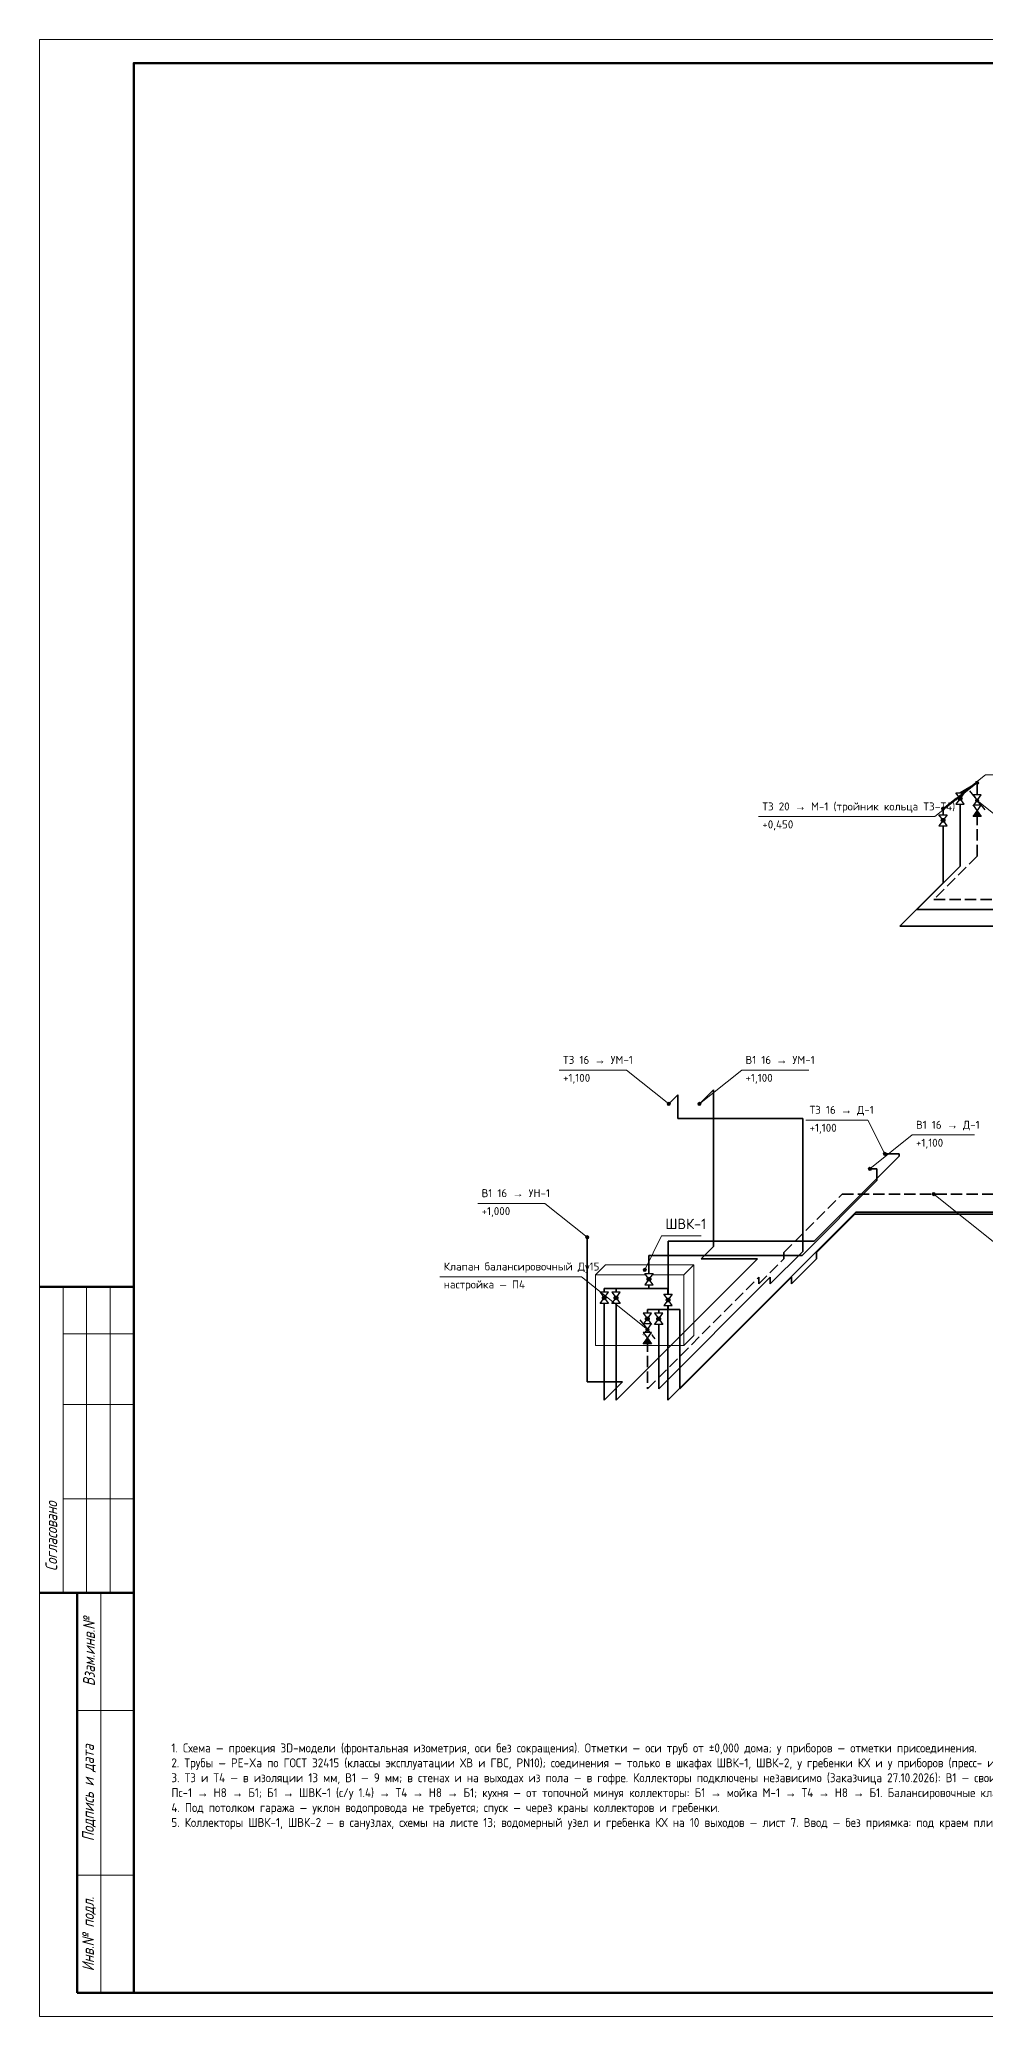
# Paper-space layout 'Лист' of a CAD drawing. Header units: millimetres. Extents: x 0 to 594, y 0 to 420.
# Drawn here: x 0 to 200.9, y 0 to 420 of the extents above; entities that cross this region are included whole.
import ezdxf
from ezdxf.enums import TextEntityAlignment as Align

# ---------------------------------------------------------------- set-up
doc = ezdxf.new("R2010")
doc.units = ezdxf.units.MM
doc.linetypes.add('ОВ_ШТРИХ', pattern=[330, 240, -90])
for name, color, linetype, lineweight in [('ВК_арматура', 7, 'Continuous', 25), ('ВК_В1', 150, 'Continuous', 35), ('ВК_марки', 7, 'Continuous', 18), ('ВК_оборуд_тонк', 8, 'Continuous', 18), ('ВК_Т3', 1, 'Continuous', 35), ('ВК_Т4', 30, 'Continuous', 35), ('Рамка', 7, 'Continuous', 50), ('Таблицы', 7, 'Continuous', 18), ('Текст', 7, 'Continuous', 18), ('Тонкие', 8, 'Continuous', 13)]:
    doc.layers.add(name, color=color, linetype=linetype, lineweight=lineweight)
doc.styles.add('GOST', font='isocpeur.ttf', dxfattribs={"width": 0.9})
doc.styles.add('GOST_I', font='isocpeur.ttf', dxfattribs={"width": 0.8})

psp = doc.layouts.new('Лист')

# ---------------------------------------------------------------- hatches: boundary and pattern name
at = {"layer": 'ВК_марки'}
h = psp.add_hatch(color=7, dxfattribs=at)
edge = h.paths.add_edge_path()
edge.add_arc((133.63, 193.86), 0.35, 0, 360)
h = psp.add_hatch(color=7, dxfattribs=at)
edge = h.paths.add_edge_path()
edge.add_arc((140.13, 193.86), 0.35, 0, 360)
h = psp.add_hatch(color=7, dxfattribs=at)
edge = h.paths.add_edge_path()
edge.add_arc((179.53, 183.25), 0.35, 0, 360)
h = psp.add_hatch(color=7, dxfattribs=at)
edge = h.paths.add_edge_path()
edge.add_arc((176.34, 180.07), 0.35, 0, 360)
h = psp.add_hatch(color=7, dxfattribs=at)
edge = h.paths.add_edge_path()
edge.add_arc((189.91, 174.71), 0.35, 0, 360)
h = psp.add_hatch(color=7, dxfattribs=at)
edge = h.paths.add_edge_path()
edge.add_arc((116.32, 165.55), 0.35, 0, 360)

# ---------------------------------------------------------------- linework, layer by layer
at = {"layer": 'ВК_В1', "lineweight": 35}
for points in [[(191.89, 240.87), (191.89, 256.62)], [(182.7, 231.67), (191.89, 240.87)], [(384.2, 231.67), (182.7, 231.67)], [(143.14, 196.86), (140.13, 193.86)], [(143.14, 163.61), (143.14, 196.86)], [(161.93, 161.66), (177.84, 177.57)], [(177.84, 180.07), (176.34, 180.07)], [(177.84, 177.57), (177.84, 180.07)], [(173.39, 170.86), (133.43, 130.91)], [(206.89, 170.86), (173.39, 170.86)], [(116.32, 134.8), (116.32, 165.55)], [(122.43, 130.91), (152.49, 160.96)], [(129.43, 154.66), (129.43, 161.66)], [(129.43, 161.66), (161.93, 161.66)], [(140.49, 160.96), (143.14, 163.61)], [(152.49, 160.96), (140.49, 160.96)], [(133.43, 154.66), (119.93, 154.66)], [(119.93, 154.66), (119.93, 130.91)], [(122.43, 154.66), (122.43, 130.91)], [(133.43, 130.91), (133.43, 154.66)], [(123.82, 134.8), (116.32, 134.8)], [(119.93, 130.91), (123.82, 134.8)]]:
    psp.add_lwpolyline(points, dxfattribs=at)
at = {"layer": 'ВК_марки'}
for points in [[(133.63, 193.86), (124.63, 201.06)], [(140.13, 193.86), (149.13, 201.06)], [(179.53, 183.25), (175.93, 190.45)], [(176.34, 180.07), (185.34, 187.27)], [(116.32, 165.55), (107.32, 172.75)], [(189.91, 174.71), (203.91, 163.51)]]:
    psp.add_lwpolyline(points, dxfattribs=at)
for centre in [(133.63, 193.86), (140.13, 193.86), (179.53, 183.25), (176.34, 180.07), (189.91, 174.71), (116.32, 165.55)]:
    psp.add_circle(centre, 0.35, dxfattribs=at)
at = {"layer": 'ВК_оборуд_тонк'}
for points in [[(118.08, 157.56), (120.2, 159.68), (138.95, 159.68), (136.83, 157.56)], [(136.83, 142.56), (138.95, 144.68), (138.95, 159.68)]]:
    psp.add_lwpolyline(points, dxfattribs=at)
psp.add_lwpolyline([(118.08, 142.56), (136.83, 142.56), (136.83, 157.56), (118.08, 157.56)], close=True, dxfattribs=at)
at = {"layer": 'ВК_Т3', "lineweight": 35}
for points in [[(195.51, 259.99), (199.13, 262.11)], [(195.51, 244.36), (195.51, 259.99)], [(186.32, 235.17), (195.51, 244.36)], [(390.32, 235.17), (186.32, 235.17)], [(135.58, 195.8), (133.63, 193.86)], [(135.58, 190.8), (135.58, 195.8)], [(162.08, 190.8), (135.58, 190.8)], [(162.08, 162.55), (162.08, 190.8)], [(164.49, 164.72), (182.53, 182.75)], [(182.53, 183.25), (179.53, 183.25)], [(182.53, 182.75), (182.53, 183.25)], [(173.12, 170.47), (164.99, 162.34)], [(205.12, 170.47), (173.12, 170.47)], [(133.49, 150.22), (133.49, 164.72)], [(133.49, 164.72), (164.49, 164.72)], [(155.18, 155.66), (162.08, 162.55)], [(164.99, 160.96), (159.68, 155.66)], [(164.99, 162.34), (164.99, 160.96)], [(131.49, 133.35), (155.18, 157.03)], [(159.68, 157.03), (135.99, 133.35)], [(155.18, 157.03), (155.18, 155.66)], [(159.68, 155.66), (159.68, 157.03)], [(135.99, 150.22), (129.09, 150.22)], [(131.49, 150.22), (131.49, 133.35)], [(135.99, 133.35), (135.99, 150.22)]]:
    psp.add_lwpolyline(points, dxfattribs=at)
at = {"layer": 'ВК_Т4', "linetype": 'ОВ_ШТРИХ', "lineweight": 35, "ltscale": 0.01}
for points in [[(199.13, 262.11), (199.13, 246.48)], [(199.13, 246.48), (189.94, 237.29)], [(189.94, 237.29), (394.94, 237.29)], [(158.09, 162.34), (170.46, 174.71)], [(170.46, 174.71), (209.36, 174.71)], [(152.78, 155.66), (158.09, 160.96)], [(158.09, 160.96), (158.09, 162.34)], [(129.09, 133.35), (152.78, 157.03)], [(152.78, 157.03), (152.78, 155.66)], [(129.09, 150.22), (129.09, 133.35)]]:
    psp.add_lwpolyline(points, dxfattribs=at)
at = {"layer": 'Рамка', "lineweight": 50}
psp.add_lwpolyline([(20, 5), (589, 5), (589, 415), (20, 415)], close=True, dxfattribs=at)
at = {"layer": 'Таблицы', "lineweight": 50}
for p, q in [((0, 155), (20, 155)), ((0, 90), (20, 90)), ((8, 5), (8, 90)), ((8, 5), (20, 5))]:
    psp.add_line(p, q, dxfattribs=at)
at = {"layer": 'Таблицы'}
for p, q in [((5, 90), (5, 155)), ((10, 90), (10, 155)), ((15, 90), (15, 155)), ((5, 145), (20, 145)), ((5, 130), (20, 130)), ((5, 110), (20, 110)), ((13, 5), (13, 90)), ((8, 65), (20, 65)), ((8, 30), (20, 30))]:
    psp.add_line(p, q, dxfattribs=at)
at = {"layer": 'Тонкие'}
psp.add_lwpolyline([(0, 0), (594, 0), (594, 420), (0, 420)], close=True, dxfattribs=at)

# ---------------------------------------------------------------- texts
at = {"layer": 'Текст', "char_height": 2.5, "attachment_point": 5, "rotation": 90, "style": 'GOST_I'}
for s, insert in [('{\\W0.8;\\Q15;Согласовано}', (2.5, 102)), ('{\\W0.8;\\Q15;Взам.инв.№}', (10.5, 77.5)), ('{\\W0.8;\\Q15;Подпись и дата}', (10.5, 47.5)), ('{\\W0.8;\\Q15;Инв.№ подл.}', (10.5, 17.5))]:
    psp.add_mtext(s, dxfattribs=dict(at, insert=insert))
at = {"layer": 'Текст', "insert": (28, 58), "char_height": 1.9, "width": 370, "attachment_point": 1, "style": 'GOST'}
psp.add_mtext('1. Схема — проекция 3D-модели (фронтальная изометрия, оси без сокращения). Отметки — оси труб от ±0,000 дома; у приборов — отметки присоединения.\\P2. Трубы — PE-Xa по ГОСТ 32415 (классы эксплуатации ХВ и ГВС, PN10); соединения — только в шкафах ШВК-1, ШВК-2, у гребенки КХ и у приборов (пресс- или надвижные гильзы). Диаметры — по П2.\\P3. Т3 и Т4 — в изоляции 13 мм, В1 — 9 мм; в стенах и на выходах из пола — в гофре. Коллекторы подключены независимо (Заказчица 27.10.2026): В1 — своими выходами гребенки (КХ-4 — ШВК-2, КХ-10 — ШВК-1), Т3 — от магистрали у Б1. Кольца ГВС (П4) — от каждого коллектора отдельно: Б1 → ШВК-2 (с/у 2.9) → Т4 → Пс-2 → Пс-1 → Н8 → Б1; Б1 → ШВК-1 (с/у 1.4) → Т4 → Н8 → Б1; кухня — от топочной минуя коллекторы: Б1 → мойка М-1 → Т4 → Н8 → Б1. Балансировочные клапаны — на Т4 в шкафах ШВК-1, ШВК-2 и под мойкой; В1 кухни — КХ-9 гребенки.\\P4. Под потолком гаража — уклон водопровода не требуется; спуск — через краны коллекторов и гребенки.\\P5. Коллекторы ШВК-1, ШВК-2 — в санузлах, схемы на листе 13; водомерный узел и гребенка КХ на 10 выходов — лист 7. Ввод — без приямка: под краем плиты и сквозь плиту в футляре ПЭ Ø75 (лист 14, узел 1). Поливочные краны ПК-1, ПК-2 — незамерзающие, шток 350 мм через стену (лист 14, узел 8).', dxfattribs=at)

# ---------------------------------------------------------------- next in the draw order: wipeouts: each hides what was drawn before it
for points in [[(194.63, 257.54), (196.39, 257.54), (196.39, 259.94), (194.63, 259.94)], [(191.01, 252.92), (192.77, 252.92), (192.77, 255.32), (191.01, 255.32)], [(110.38, 201.36), (124.63, 201.36), (124.63, 203.88), (110.38, 203.88)], [(149.13, 201.36), (163.38, 201.36), (163.38, 203.88), (149.13, 203.88)], [(162.73, 190.75), (175.93, 190.75), (175.93, 193.28), (162.73, 193.28)], [(185.34, 187.57), (198.54, 187.57), (198.54, 190.1), (185.34, 190.1)], [(93.08, 173.05), (107.32, 173.05), (107.32, 175.57), (93.08, 175.57)], [(128.55, 155.46), (130.31, 155.46), (130.31, 157.86), (128.55, 157.86)], [(119.05, 151.46), (120.81, 151.46), (120.81, 153.86), (119.05, 153.86)], [(130.61, 147.02), (132.37, 147.02), (132.37, 149.42), (130.61, 149.42)]]:
    psp.add_wipeout(points)

# ---------------------------------------------------------------- next in the draw order: hatches: boundary and pattern name
at = {"layer": 'ВК_арматура'}
h = psp.add_hatch(color=7, dxfattribs=at)
edge = h.paths.add_edge_path()
edge.add_arc((195.51, 258.74), 0.4, 0, 360)
h = psp.add_hatch(color=7, dxfattribs=at)
edge = h.paths.add_edge_path()
edge.add_arc((191.89, 254.12), 0.4, 0, 360)
h = psp.add_hatch(color=7, dxfattribs=at)
edge = h.paths.add_edge_path()
edge.add_arc((129.43, 156.66), 0.4, 0, 360)
h = psp.add_hatch(color=7, dxfattribs=at)
edge = h.paths.add_edge_path()
edge.add_arc((119.93, 152.66), 0.4, 0, 360)
h = psp.add_hatch(color=7, dxfattribs=at)
edge = h.paths.add_edge_path()
edge.add_arc((131.49, 148.22), 0.4, 0, 360)
at = {"layer": 'ВК_марки'}
h = psp.add_hatch(color=7, dxfattribs=at)
edge = h.paths.add_edge_path()
edge.add_arc((191.89, 256.62), 0.35, 0, 360)
h = psp.add_hatch(color=7, dxfattribs=at)
edge = h.paths.add_edge_path()
edge.add_arc((128.52, 158.62), 0.35, 0, 360)

# ---------------------------------------------------------------- next in the draw order: linework, layer by layer
at = {"layer": 'ВК_арматура'}
for points in [[(195.51, 258.74), (194.63, 259.94), (196.39, 259.94)], [(195.51, 258.74), (194.63, 257.54), (196.39, 257.54)], [(191.89, 254.12), (191.01, 255.32), (192.77, 255.32)], [(191.89, 254.12), (191.01, 252.92), (192.77, 252.92)], [(129.43, 156.66), (128.55, 157.86), (130.31, 157.86)], [(129.43, 156.66), (128.55, 155.46), (130.31, 155.46)], [(119.93, 152.66), (120.81, 153.86), (119.05, 153.86)], [(119.93, 152.66), (120.81, 151.46), (119.05, 151.46)], [(131.49, 148.22), (132.37, 149.42), (130.61, 149.42)], [(131.49, 148.22), (132.37, 147.02), (130.61, 147.02)]]:
    psp.add_lwpolyline(points, close=True, dxfattribs=at)
for centre in [(195.51, 258.74), (191.89, 254.12), (129.43, 156.66), (119.93, 152.66), (131.49, 148.22)]:
    psp.add_circle(centre, 0.4, dxfattribs=at)
at = {"layer": 'ВК_марки'}
psp.add_lwpolyline([(128.52, 158.62), (132.12, 165.82)], dxfattribs=at)
for centre in [(191.89, 256.62), (128.52, 158.62)]:
    psp.add_circle(centre, 0.35, dxfattribs=at)

# ---------------------------------------------------------------- next in the draw order: wipeouts: each hides what was drawn before it
for points in [[(110.38, 198.23), (124.63, 198.23), (124.63, 200.76), (110.38, 200.76)], [(149.13, 198.23), (163.38, 198.23), (163.38, 200.76), (149.13, 200.76)], [(162.73, 187.63), (175.93, 187.63), (175.93, 190.15), (162.73, 190.15)], [(185.34, 184.45), (198.54, 184.45), (198.54, 186.97), (185.34, 186.97)], [(93.08, 169.92), (107.32, 169.92), (107.32, 172.45), (93.08, 172.45)]]:
    psp.add_wipeout(points)

# ---------------------------------------------------------------- next in the draw order: linework, layer by layer
for points in [[(110.38, 201.06), (124.63, 201.06)], [(149.13, 201.06), (163.38, 201.06)], [(162.73, 190.45), (175.93, 190.45)], [(185.34, 187.27), (198.54, 187.27)], [(93.08, 172.75), (107.32, 172.75)]]:
    psp.add_lwpolyline(points, dxfattribs=at)

# ---------------------------------------------------------------- next in the draw order: texts
at = {"layer": 'ВК_марки', "style": 'GOST'}
for s, p in [('Т3 16 → УМ-1', (111.18, 201.86)), ('В1 16 → УМ-1', (149.93, 201.86)), ('Т3 16 → Д-1', (163.53, 191.25)), ('В1 16 → Д-1', (186.14, 188.07)), ('В1 16 → УН-1', (93.88, 173.55))]:
    psp.add_text(s, height=1.7, dxfattribs=at).set_placement(p, align=Align.BOTTOM_LEFT)
for s, p in [('+1,100', (111.18, 200.26)), ('+1,100', (149.93, 200.26)), ('+1,100', (163.53, 189.65)), ('+1,100', (186.14, 186.47)), ('+1,000', (93.88, 171.95))]:
    psp.add_text(s, height=1.7, dxfattribs=at).set_placement(p, align=Align.TOP_LEFT)

# ---------------------------------------------------------------- next in the draw order: wipeouts: each hides what was drawn before it
for points in [[(198.25, 257.16), (200.01, 257.16), (200.01, 259.56), (198.25, 259.56)], [(132.12, 166.12), (140.54, 166.12), (140.54, 169.27), (132.12, 169.27)], [(121.55, 151.46), (123.31, 151.46), (123.31, 153.86), (121.55, 153.86)], [(132.61, 151.02), (134.37, 151.02), (134.37, 153.42), (132.61, 153.42)], [(128.21, 147.02), (129.97, 147.02), (129.97, 149.42), (128.21, 149.42)]]:
    psp.add_wipeout(points)

# ---------------------------------------------------------------- next in the draw order: hatches: boundary and pattern name
at = {"layer": 'ВК_арматура'}
h = psp.add_hatch(color=7, dxfattribs=at)
edge = h.paths.add_edge_path()
edge.add_arc((122.43, 152.66), 0.4, 0, 360)
h = psp.add_hatch(color=7, dxfattribs=at)
edge = h.paths.add_edge_path()
edge.add_arc((133.49, 152.22), 0.4, 0, 360)
h = psp.add_hatch(color=7, dxfattribs=at)
edge = h.paths.add_edge_path()
edge.add_arc((129.09, 148.22), 0.4, 0, 360)

# ---------------------------------------------------------------- next in the draw order: linework, layer by layer
psp.add_lwpolyline([(197.53, 260.36), (200.73, 256.36)], dxfattribs=at)
for points in [[(199.13, 258.36), (200.01, 259.56), (198.25, 259.56)], [(199.13, 258.36), (200.01, 257.16), (198.25, 257.16)], [(122.43, 152.66), (123.31, 153.86), (121.55, 153.86)], [(122.43, 152.66), (123.31, 151.46), (121.55, 151.46)], [(133.49, 152.22), (132.61, 153.42), (134.37, 153.42)], [(133.49, 152.22), (132.61, 151.02), (134.37, 151.02)], [(129.09, 148.22), (129.97, 149.42), (128.21, 149.42)], [(129.09, 148.22), (129.97, 147.02), (128.21, 147.02)]]:
    psp.add_lwpolyline(points, close=True, dxfattribs=at)
for centre in [(122.43, 152.66), (133.49, 152.22), (129.09, 148.22)]:
    psp.add_circle(centre, 0.4, dxfattribs=at)
at = {"layer": 'ВК_марки'}
psp.add_lwpolyline([(132.12, 165.82), (140.54, 165.82)], dxfattribs=at)

# ---------------------------------------------------------------- next in the draw order: texts
at = {"layer": 'ВК_марки', "style": 'GOST'}
psp.add_text('ШВК-1', height=2.2, dxfattribs=at).set_placement((132.92, 166.62), align=Align.BOTTOM_LEFT)

# ---------------------------------------------------------------- next in the draw order: wipeouts: each hides what was drawn before it
for points in [[(198.25, 254.91), (200.01, 254.91), (200.01, 257.31), (198.25, 257.31)], [(128.21, 144.77), (129.97, 144.77), (129.97, 147.17), (128.21, 147.17)]]:
    psp.add_wipeout(points)

# ---------------------------------------------------------------- next in the draw order: hatches: boundary and pattern name
at = {"layer": 'ВК_арматура'}
psp.add_hatch(color=7, dxfattribs=at).paths.add_polyline_path([(199.13, 256.11), (200.01, 254.91), (198.25, 254.91)])
at = {"layer": 'ВК_марки'}
h = psp.add_hatch(color=7, dxfattribs=at)
edge = h.paths.add_edge_path()
edge.add_arc((199.13, 258.36), 0.35, 0, 360)

# ---------------------------------------------------------------- next in the draw order: linework, layer by layer
at = {"layer": 'ВК_арматура'}
for points in [[(199.13, 256.11), (200.01, 257.31), (198.25, 257.31)], [(199.13, 256.11), (200.01, 254.91), (198.25, 254.91)], [(129.09, 145.97), (129.97, 147.17), (128.21, 147.17)], [(129.09, 145.97), (129.97, 144.77), (128.21, 144.77)]]:
    psp.add_lwpolyline(points, close=True, dxfattribs=at)
psp.add_lwpolyline([(127.49, 147.97), (130.69, 143.97)], dxfattribs=at)
at = {"layer": 'ВК_марки'}
for points in [[(191.89, 256.62), (200.89, 263.82)], [(199.13, 258.36), (213.13, 247.16)]]:
    psp.add_lwpolyline(points, dxfattribs=at)
psp.add_circle((199.13, 258.36), 0.35, dxfattribs=at)

# ---------------------------------------------------------------- next in the draw order: wipeouts: each hides what was drawn before it
for points in [[(200.89, 264.12), (214.08, 264.12), (214.08, 266.64), (200.89, 266.64)], [(128.21, 142.9), (129.97, 142.9), (129.97, 145.3), (128.21, 145.3)]]:
    psp.add_wipeout(points)

# ---------------------------------------------------------------- next in the draw order: hatches: boundary and pattern name
at = {"layer": 'ВК_арматура'}
psp.add_hatch(color=7, dxfattribs=at).paths.add_polyline_path([(129.09, 144.1), (129.97, 142.9), (128.21, 142.9)])
at = {"layer": 'ВК_марки'}
h = psp.add_hatch(color=7, dxfattribs=at)
edge = h.paths.add_edge_path()
edge.add_arc((129.09, 145.97), 0.35, 0, 360)

# ---------------------------------------------------------------- next in the draw order: linework, layer by layer
at = {"layer": 'ВК_арматура'}
for points in [[(129.09, 144.1), (129.97, 145.3), (128.21, 145.3)], [(129.09, 144.1), (129.97, 142.9), (128.21, 142.9)]]:
    psp.add_lwpolyline(points, close=True, dxfattribs=at)
at = {"layer": 'ВК_марки'}
psp.add_lwpolyline([(129.09, 145.97), (115.09, 157.17)], dxfattribs=at)
psp.add_circle((129.09, 145.97), 0.35, dxfattribs=at)

# ---------------------------------------------------------------- next in the draw order: wipeouts: each hides what was drawn before it
psp.add_wipeout([(200.89, 260.99), (214.08, 260.99), (214.08, 263.52), (200.89, 263.52)])

# ---------------------------------------------------------------- next in the draw order: hatches: boundary and pattern name
h = psp.add_hatch(color=7, dxfattribs=at)
edge = h.paths.add_edge_path()
edge.add_arc((199.13, 262.11), 0.35, 0, 360)

# ---------------------------------------------------------------- next in the draw order: linework, layer by layer
for points in [[(199.13, 262.11), (190.13, 254.91)], [(200.89, 263.82), (214.08, 263.82)]]:
    psp.add_lwpolyline(points, dxfattribs=at)
psp.add_circle((199.13, 262.11), 0.35, dxfattribs=at)

# ---------------------------------------------------------------- next in the draw order: wipeouts: each hides what was drawn before it
psp.add_wipeout([(85.04, 157.47), (115.09, 157.47), (115.09, 160), (85.04, 160)])

# ---------------------------------------------------------------- next in the draw order: wipeouts: each hides what was drawn before it
for points in [[(152.7, 255.21), (190.13, 255.21), (190.13, 257.73), (152.7, 257.73)], [(85.04, 154.35), (115.09, 154.35), (115.09, 156.87), (85.04, 156.87)]]:
    psp.add_wipeout(points)

# ---------------------------------------------------------------- next in the draw order: linework, layer by layer
psp.add_lwpolyline([(85.04, 157.17), (115.09, 157.17)], dxfattribs=at)

# ---------------------------------------------------------------- next in the draw order: texts
at = {"layer": 'ВК_марки', "style": 'GOST'}
psp.add_text('Клапан балансировочный Ду15', height=1.7, dxfattribs=at).set_placement((85.84, 157.97), align=Align.BOTTOM_LEFT)
psp.add_text('настройка — П4', height=1.7, dxfattribs=at).set_placement((85.84, 156.37), align=Align.TOP_LEFT)

# ---------------------------------------------------------------- next in the draw order: wipeouts: each hides what was drawn before it
psp.add_wipeout([(152.7, 252.08), (190.13, 252.08), (190.13, 254.61), (152.7, 254.61)])

# ---------------------------------------------------------------- next in the draw order: linework, layer by layer
at = {"layer": 'ВК_марки'}
psp.add_lwpolyline([(152.7, 254.91), (190.13, 254.91)], dxfattribs=at)

# ---------------------------------------------------------------- next in the draw order: texts
at = {"layer": 'ВК_марки', "style": 'GOST'}
psp.add_text('Т3 20 → М-1 (тройник кольца Т3–Т4)', height=1.7, dxfattribs=at).set_placement((153.5, 255.71), align=Align.BOTTOM_LEFT)
psp.add_text('+0,450', height=1.7, dxfattribs=at).set_placement((153.5, 254.11), align=Align.TOP_LEFT)

doc.saveas('drawing.dxf')
